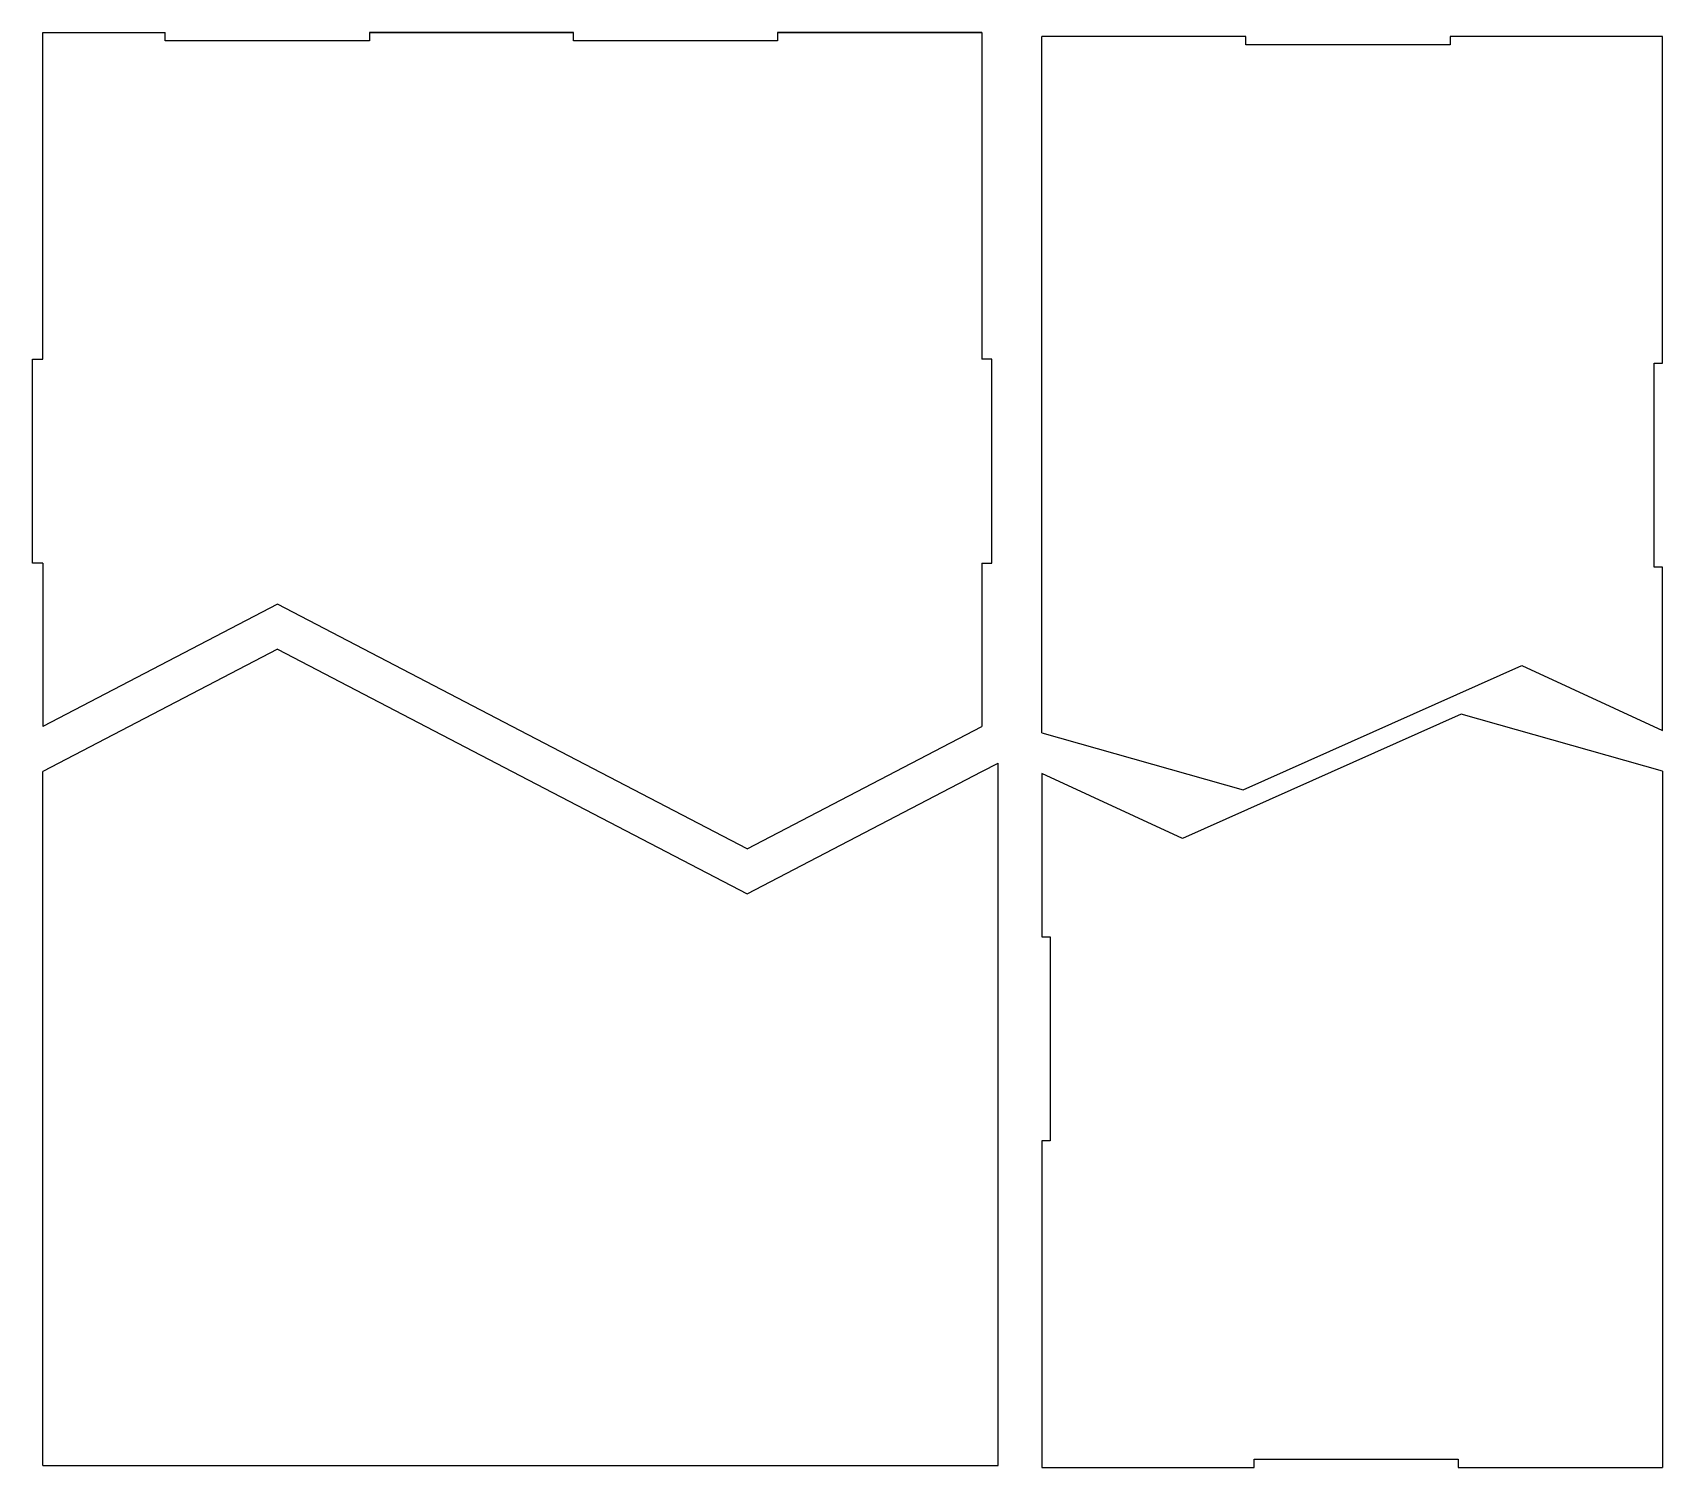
# Model space of a CAD drawing. Header units: millimetres. Extents: x 100 to 898, y 271 to 974.
import ezdxf

# ---------------------------------------------------------------- set-up
doc = ezdxf.new("R2010")
doc.units = ezdxf.units.MM

msp = doc.modelspace()

# ---------------------------------------------------------------- linework, layer by layer
for p, q in [((105.04, 814.37), (105.04, 974.37)), ((105.04, 974.37), (165.04, 974.37)), ((165.04, 970.37), (165.04, 974.37)), ((265.04, 974.37), (365.04, 974.37)), ((365.04, 974.37), (265.04, 974.37)), ((265.04, 974.37), (265.04, 970.37)), ((365.04, 970.37), (365.04, 974.37)), ((465.04, 974.37), (565.04, 974.37)), ((565.04, 974.37), (465.04, 974.37)), ((465.04, 974.37), (465.04, 970.37)), ((565.04, 974.37), (565.04, 814.37)), ((565.04, 974.37), (565.04, 814.37)), ((565.04, 974.37), (565.04, 814.37)), ((265.04, 970.37), (165.04, 970.37)), ((465.04, 970.37), (365.04, 970.37)), ((594.46, 631.31), (594.46, 972.44)), ((100.04, 714.37), (100.04, 814.37)), ((100.04, 814.37), (105.04, 814.37)), ((100.04, 714.37), (100.04, 814.37)), ((100.04, 814.37), (105.04, 814.37)), ((570.04, 814.37), (565.04, 814.37)), ((570.04, 714.37), (570.04, 814.37)), ((105.04, 714.37), (100.04, 714.37)), ((105.04, 714.37), (100.04, 714.37)), ((105.04, 714.37), (105.04, 634.37)), ((565.04, 714.37), (570.04, 714.37)), ((565.04, 714.37), (565.04, 634.37)), ((898.46, 632.44), (898.46, 712.44)), ((220.04, 694.37), (105.04, 634.37)), ((335.04, 634.37), (220.04, 694.37)), ((220.04, 672.31), (105.04, 612.31)), ((220.04, 672.31), (335.04, 612.31)), ((693.06, 603.33), (829.62, 664.27)), ((829.62, 664.27), (898.46, 632.44)), ((799.86, 640.46), (663.31, 579.52)), ((898.46, 612.48), (799.86, 640.46)), ((450.04, 574.37), (335.04, 634.37)), ((450.04, 574.37), (565.04, 634.37)), ((594.46, 631.31), (693.06, 603.33)), ((565.04, 612.31), (573.04, 616.48)), ((573.04, 272.31), (573.04, 616.48)), ((105.04, 272.31), (105.04, 612.31)), ((335.04, 612.31), (450.04, 552.31)), ((450.04, 552.31), (565.04, 612.31)), ((663.31, 579.52), (594.46, 611.35)), ((594.46, 611.35), (594.46, 531.35)), ((898.46, 612.48), (898.46, 271.35)), ((105.04, 272.31), (573.04, 272.31))]:
    msp.add_line(p, q)
at = {"color": 7, "linetype": 'Continuous', "lineweight": 25}
for p, q in [((694.46, 972.44), (594.46, 972.44)), ((694.46, 968.44), (694.46, 972.44)), ((794.46, 968.44), (694.46, 968.44)), ((794.46, 972.44), (794.46, 968.44)), ((898.46, 972.44), (794.46, 972.44)), ((898.46, 812.44), (898.46, 972.44)), ((894.46, 812.44), (898.46, 812.44)), ((894.46, 712.44), (894.46, 812.44)), ((898.46, 712.44), (894.46, 712.44)), ((594.46, 531.35), (598.46, 531.35)), ((598.46, 531.35), (598.46, 431.35)), ((594.46, 431.35), (594.46, 271.35)), ((598.46, 431.35), (594.46, 431.35)), ((698.46, 275.35), (798.46, 275.35)), ((698.46, 271.35), (698.46, 275.35)), ((798.46, 275.35), (798.46, 271.35)), ((594.46, 271.35), (698.46, 271.35)), ((798.46, 271.35), (898.46, 271.35))]:
    msp.add_line(p, q, dxfattribs=at)

doc.saveas('drawing.dxf')
